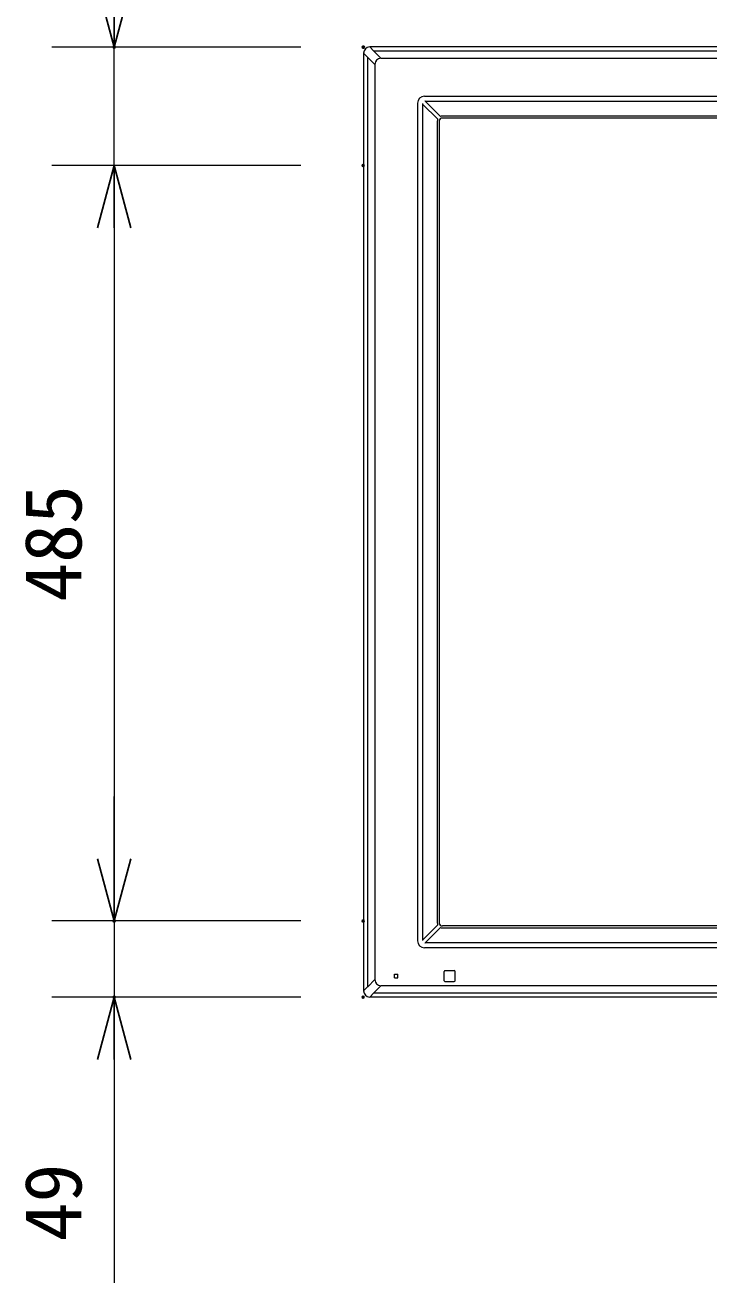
# Model space of a CAD drawing. Units: millimetres, scale not verified. Extents: x -63 to 62, y -57 to 57.
# Drawn here: x -44.41 to -22.44, y -10.05 to 30.33 of the extents above; entities that cross this region are included whole.
import ezdxf
from ezdxf.enums import TextEntityAlignment as Align

# ---------------------------------------------------------------- set-up
doc = ezdxf.new("R2010")
doc.units = ezdxf.units.MM
doc.header["$LTSCALE"] = 0.125
doc.header["$PDMODE"] = 32
doc.header["$PDSIZE"] = 0.0625
doc.layers.add('0-0_0', color=7, linetype='Continuous')
doc.layers.add('0-4_DEFPOINTS', color=7, linetype='Continuous')
doc.layers.add('0-5_GAIKEI', color=1, linetype='Continuous', lineweight=18)
doc.layers.add('0-6_SUNPO', color=7, linetype='Continuous', lineweight=18)
doc.styles.add('ＭＳ ゴシック', font='')
doc.styles.get('ＭＳ ゴシック').set_extended_font_data('MS Gothic')

# ---------------------------------------------------------------- blocks, each defined once
blk = doc.blocks.new('_OPEN30')
at = {"layer": '0-0_0'}
blk.add_line((0, 0), (-1, 0), dxfattribs=at)
blk.add_lwpolyline([(-1, 0.26795), (0, 0), (-1, -0.26795)], dxfattribs=at)
blk = doc.blocks.new('D11')
at = {"layer": '0-4_DEFPOINTS'}
for p in [(17.0333, 40.7126), (-33.9667, 32.7126), (17.0333, 32.7126)]:
    blk.add_point(p, dxfattribs=at)
at = {"layer": '0-6_SUNPO'}
for p, q in [((-33.9667, 34.7126), (-33.9667, 42.7126)), ((17.0333, 34.7126), (17.0333, 42.7126)), ((-31.9667, 40.7126), (15.0333, 40.7126))]:
    blk.add_line(p, q, dxfattribs=at)
at = {"layer": '0-6_SUNPO', "xscale": 2, "yscale": 2, "rotation": 180}
blk.add_blockref('_OPEN30', (-33.9667, 40.7126), dxfattribs=at)
at = {"layer": '0-6_SUNPO', "xscale": 2, "yscale": 2}
blk.add_blockref('_OPEN30', (17.0333, 40.7126), dxfattribs=at)
at = {"layer": '0-6_SUNPO', "style": 'ＭＳ ゴシック'}
blk.add_text('1020', height=1.833, dxfattribs=at).set_placement((-10.9667, 41.2126), align=Align.BOTTOM_LEFT)
blk = doc.blocks.new('D9')
at = {"layer": '0-4_DEFPOINTS'}
for p in [(-33.9789, 28.9129), (-41.9789, 4.6629), (-33.9789, 4.6629)]:
    blk.add_point(p, dxfattribs=at)
at = {"layer": '0-6_SUNPO'}
for p, q in [((-35.9789, 28.9129), (-43.9789, 28.9129)), ((-41.9789, 26.9129), (-41.9789, 6.6629)), ((-35.9789, 4.6629), (-43.9789, 4.6629))]:
    blk.add_line(p, q, dxfattribs=at)
at = {"layer": '0-6_SUNPO', "xscale": 2, "yscale": 2}
for p, rotation in [((-41.9789, 28.9129), 90), ((-41.9789, 4.6629), 270)]:
    blk.add_blockref('_OPEN30', p, dxfattribs=dict(at, rotation=rotation))
at = {"layer": '0-6_SUNPO', "style": 'ＭＳ ゴシック'}
blk.add_text('485', height=1.833, rotation=90, dxfattribs=at).set_placement((-42.4789, 14.9129), align=Align.BOTTOM_LEFT)
blk = doc.blocks.new('D8')
at = {"layer": '0-4_DEFPOINTS'}
for p in [(-33.9789, 4.6629), (-41.9789, 2.2129), (-33.9789, 2.2129)]:
    blk.add_point(p, dxfattribs=at)
at = {"layer": '0-6_SUNPO'}
for p, q in [((-41.9789, 6.6629), (-41.9789, 8.6629)), ((-35.9789, 4.6629), (-43.9789, 4.6629)), ((-41.9789, 4.6629), (-41.9789, 2.2129)), ((-35.9789, 2.2129), (-43.9789, 2.2129)), ((-41.9789, 0.2129), (-41.9789, -6.9537))]:
    blk.add_line(p, q, dxfattribs=at)
at = {"layer": '0-6_SUNPO', "xscale": 2, "yscale": 2}
for p, rotation in [((-41.9789, 4.6629), 270), ((-41.9789, 2.2129), 90)]:
    blk.add_blockref('_OPEN30', p, dxfattribs=dict(at, rotation=rotation))
at = {"layer": '0-6_SUNPO', "style": 'ＭＳ ゴシック'}
blk.add_text('49', height=1.833, rotation=90, dxfattribs=at).set_placement((-42.4789, -5.6204), align=Align.BOTTOM_LEFT)
blk = doc.blocks.new('D7')
at = {"layer": '0-4_DEFPOINTS'}
for p in [(-41.9789, 32.7129), (-33.9789, 32.7129), (-33.9789, 28.9129)]:
    blk.add_point(p, dxfattribs=at)
at = {"layer": '0-6_SUNPO'}
for p, q in [((-41.9789, 34.7129), (-41.9789, 41.8796)), ((-35.9789, 32.7129), (-43.9789, 32.7129)), ((-41.9789, 28.9129), (-41.9789, 32.7129)), ((-35.9789, 28.9129), (-43.9789, 28.9129)), ((-41.9789, 26.9129), (-41.9789, 24.9129))]:
    blk.add_line(p, q, dxfattribs=at)
at = {"layer": '0-6_SUNPO', "xscale": 2, "yscale": 2}
for p, rotation in [((-41.9789, 32.7129), 270), ((-41.9789, 28.9129), 90)]:
    blk.add_blockref('_OPEN30', p, dxfattribs=dict(at, rotation=rotation))
at = {"layer": '0-6_SUNPO', "style": 'ＭＳ ゴシック'}
blk.add_text('76', height=1.833, rotation=90, dxfattribs=at).set_placement((-42.4789, 38.0463), align=Align.BOTTOM_LEFT)

msp = doc.modelspace()

# ---------------------------------------------------------------- linework, layer by layer
at = {"layer": '0-5_GAIKEI'}
for p, q in [((-33.2022, 29.49), (-33.3376, 29.6254)), ((-32.9773, 29.2631), (-33.2042, 29.49)), ((17.1296, 29.49), (-33.2042, 29.49)), ((-33.5373, 29.4256), (-33.4019, 29.2902)), ((-33.4019, 29.2922), (-33.1751, 29.0654)), ((-33.4019, -0.5415), (-33.4019, 29.2922)), ((-32.9773, 29.2631), (16.9027, 29.2631)), ((-33.1751, 29.0654), (-33.1751, -0.3147)), ((-31.5766, 28.0443), (15.502, 28.0443)), ((-31.5519, 27.8856), (-31.5696, 27.8858)), ((-31.5519, 27.8856), (-31.0639, 27.3953)), ((-31.5519, 27.8856), (15.4773, 27.8856)), ((-31.8013, 27.8196), (-31.8013, 0.9311)), ((-31.6427, 27.8127), (-31.6425, 27.7943)), ((-31.1548, 27.3044), (-31.6425, 27.7943)), ((-31.6425, 27.7943), (-31.6425, 0.9564)), ((-31.1621, 1.4924), (-31.1621, 27.2583)), ((-31.1023, 27.2436), (-31.1023, 1.5071)), ((14.9432, 27.4027), (-31.0178, 27.4027)), ((14.9284, 27.3429), (-31.003, 27.3429)), ((-31.6425, 0.9564), (-31.1548, 1.4464)), ((-31.0639, 1.3554), (-31.5519, 0.8652)), ((-31.0178, 1.348), (14.9432, 1.348)), ((14.9284, 1.4079), (-31.003, 1.4079)), ((-31.6425, 0.9564), (-31.6427, 0.938)), ((-31.5696, 0.865), (-31.5519, 0.8652)), ((15.4773, 0.8652), (-31.5519, 0.8652)), ((15.502, 0.7064), (-31.5766, 0.7064)), ((-33.1751, -0.3147), (-33.4019, -0.5415)), ((-32.5435, -0.1434), (-32.431, -0.1434)), ((-32.5435, -0.2559), (-32.5435, -0.1434)), ((-32.5435, -0.2559), (-32.431, -0.2559)), ((-32.431, -0.2559), (-32.431, -0.1434)), ((-30.9473, -0.3497), (-30.9473, -0.0495)), ((-30.9224, -0.0246), (-30.6222, -0.0246)), ((-30.9224, -0.3746), (-30.6222, -0.3746)), ((-30.5973, -0.3497), (-30.5973, -0.0495)), ((-33.4019, -0.5395), (-33.5373, -0.6749)), ((-33.3376, -0.8746), (-33.2022, -0.7392)), ((-33.2042, -0.7392), (-32.9773, -0.5124)), ((-33.2042, -0.7392), (17.1296, -0.7392)), ((16.9027, -0.5124), (-32.9773, -0.5124))]:
    msp.add_line(p, q, dxfattribs=at)
at = {"layer": '0-5_GAIKEI', "color": 7}
for p, q in [((17.263, 29.6254), (-33.3376, 29.6254)), ((-33.5373, 29.4256), (-33.5373, -0.6749)), ((17.263, -0.8746), (-33.3376, -0.8746))]:
    msp.add_line(p, q, dxfattribs=at)
for centre, major_axis in [((-33.337, 29.4251), (-0.1418, 0.1418)), ((-33.337, -0.6744), (-0.1418, -0.1418))]:
    msp.add_ellipse(centre, major_axis=major_axis, ratio=0.997265, start_param=5.4991567, end_param=7.0672139, dxfattribs=at)
at = {"layer": '0-5_GAIKEI'}
for centre, major_axis, ratio, start_param, end_param in [((-32.6158, 28.7039), (-0.5022, 0.5022), 0.49281, 5.8722213, 6.6941493), ((-31.576, 27.819), (-0.1595, 0.1595), 0.997265, 5.4991567, 7.0672139), ((-31.0093, 27.2544), (-0.1285, 0.0852), 0.971946, 0.2617773, 0.5726098), ((-31.0015, 27.2421), (-0.0718, 0.0718), 0.985257, 5.5052135, 7.0611571), ((-31.0138, 27.2499), (-0.0853, 0.1284), 0.972012, 5.7100904, 6.0216223), ((-31.0093, 1.4964), (-0.1285, -0.0852), 0.971946, 5.7105755, 6.021408), ((-31.0015, 1.5086), (-0.0718, -0.0718), 0.985257, 5.5052135, 7.0611571), ((-31.0138, 1.5009), (-0.0853, -0.1284), 0.972012, 0.261563, 0.5730949), ((-31.576, 0.9317), (-0.1595, -0.1595), 0.997265, 5.4991567, 7.0672139), ((-32.6158, 0.0468), (-0.5022, -0.5022), 0.49281, 5.8722213, 6.6941493), ((-30.9222, -0.0497), (-0.0178, 0.0178), 0.992433, 5.5015852, 7.0647854), ((-30.9222, -0.3495), (-0.0178, -0.0178), 0.992433, 5.5015852, 7.0647854), ((-30.6224, -0.0497), (-0.0178, -0.0178), 0.992433, 2.3599926, 3.9231927), ((-30.6224, -0.3495), (-0.0178, 0.0178), 0.992433, 2.3599926, 3.9231927)]:
    msp.add_ellipse(centre, major_axis=major_axis, ratio=ratio, start_param=start_param, end_param=end_param, dxfattribs=at)

# ---------------------------------------------------------------- block references
at = {"layer": '0-6_SUNPO'}
for name in ['D11', 'D7', 'D9', 'D8']:
    msp.add_blockref(name, (0.4294, -3.0953), dxfattribs=at)

doc.saveas('drawing.dxf')
